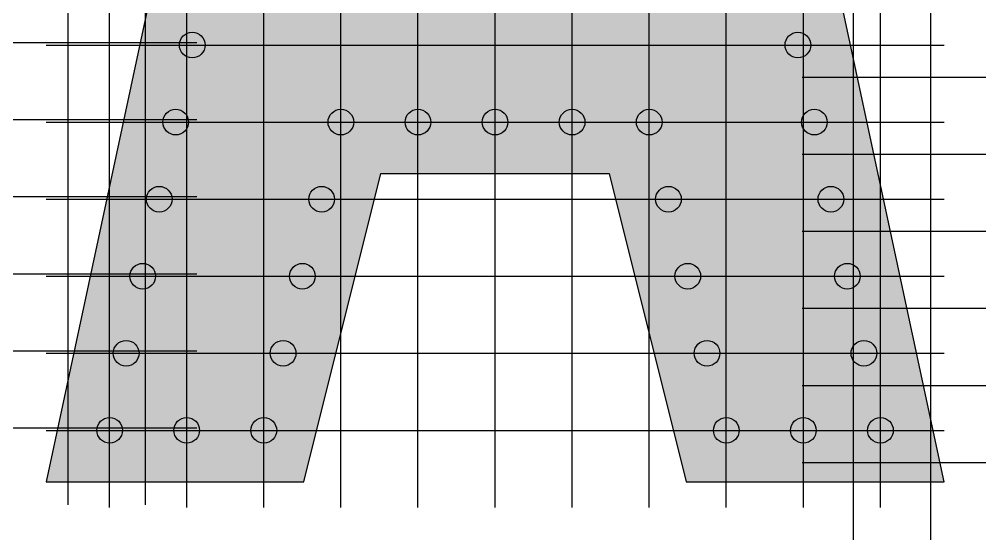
# Model space of a CAD drawing. Header units: inches. Extents: x 0 to 4525, y 0 to 244.
# Drawn here: x 107.8 to 126.5, y -0.37 to 9.76 of the extents above; entities that cross this region are included whole.
import ezdxf

# ---------------------------------------------------------------- set-up
doc = ezdxf.new("R2010")
doc.units = ezdxf.units.IN
for name, color, linetype in [('LetterFill', 7, 'Continuous'), ('LetterOutlines', 61, 'Continuous'), ('PixelFill', 22, 'Continuous'), ('PixelGuides', 160, 'Continuous'), ('PixelHoles', 90, 'Continuous')]:
    doc.layers.add(name, color=color, linetype=linetype)

# ---------------------------------------------------------------- blocks, each defined once
blk = doc.blocks.new('Pixel')
at = {"layer": 'PixelFill'}
h = blk.add_hatch(color=256, dxfattribs=at)
h.paths.add_polyline_path([(0, 0.25), (0, 0), (0.25, 0, 0.414214)])
h.paths.add_polyline_path([(0, 0.25, 0.414214), (-0.25, 0), (0, 0)])
h.paths.add_polyline_path([(0, 0), (-0.25, 0, 0.414214), (0, -0.25)])
h.paths.add_polyline_path([(0.25, 0), (0, 0), (0, -0.25, 0.414214)])
h = blk.add_hatch(color=256, dxfattribs=at)
edge = h.paths.add_edge_path()
edge.add_line((0, 0), (0, 0.25))
edge.add_arc((0, 0), 0.25, 90, 180)
edge.add_line((-0.25, 0), (0, 0))
h = blk.add_hatch(color=256, dxfattribs=at)
edge = h.paths.add_edge_path()
edge.add_line((0, 0), (0.25, 0))
edge.add_arc((0, 0), 0.25, 0, 90)
edge.add_line((0, 0.25), (0, 0))
h = blk.add_hatch(color=256, dxfattribs=at)
edge = h.paths.add_edge_path()
edge.add_line((0, -0.25), (0, 0))
edge.add_line((0, 0), (-0.25, 0))
edge.add_arc((0, 0), 0.25, 180, 270)
h = blk.add_hatch(color=256, dxfattribs=at)
edge = h.paths.add_edge_path()
edge.add_line((0, 0), (0, -0.25))
edge.add_arc((0, 0), 0.25, 270, 360)
edge.add_line((0.25, 0), (0, 0))
at = {"layer": 'PixelHoles'}
blk.add_circle((0, 0), 0.25, dxfattribs=at)

msp = doc.modelspace()

# ---------------------------------------------------------------- hatches: boundary and pattern name
at = {"layer": 'LetterFill'}
h = msp.add_hatch(color=256, dxfattribs=at)
h.paths.add_polyline_path([(108.326, 0.756), (113.343, 0.756), (114.843, 6.756), (119.282, 6.756), (120.782, 0.756), (125.8, 0.756), (120.871, 23.756), (113.254, 23.756)])
h.paths.add_polyline_path([(118.032, 11.756), (116.093, 11.756), (117.063, 15.633)], flags=16)

# ---------------------------------------------------------------- linework, layer by layer
at = {"layer": 'LetterOutlines'}
msp.add_lwpolyline([(108.326, 0.756), (113.343, 0.756), (114.843, 6.756), (119.282, 6.756), (120.782, 0.756), (125.8, 0.756), (120.871, 23.756), (113.254, 23.756)], close=True, dxfattribs=at)
at = {"layer": 'PixelGuides'}
for p, q in [((108.758, 0.305), (108.758, 24.305)), ((110.258, 0.305), (110.258, 24.305)), ((109.563, 0.256), (109.563, 24.256)), ((111.063, 0.256), (111.063, 24.256)), ((111.063, 0.756), (111.063, 24.256)), ((112.563, 0.256), (112.563, 24.256)), ((114.063, 0.256), (114.063, 24.256)), ((115.563, 0.256), (115.563, 24.256)), ((117.063, 0.256), (117.063, 24.256)), ((118.563, 0.256), (118.563, 24.256)), ((120.063, 0.256), (120.063, 24.256)), ((121.563, 0.256), (121.563, 24.256)), ((123.063, 0.256), (123.063, 24.256)), ((124.563, 0.256), (124.563, 24.256)), ((124.041, -0.375), (124.041, 23.625)), ((125.541, -0.375), (125.541, 23.625)), ((97.258, 9.305), (111.257, 9.305)), ((108.326, 9.256), (125.8, 9.256)), ((137.041, 8.625), (123.042, 8.625)), ((97.258, 7.805), (111.257, 7.805)), ((108.326, 7.756), (125.8, 7.756)), ((137.041, 7.125), (123.042, 7.125)), ((97.258, 6.305), (111.257, 6.305)), ((108.326, 6.256), (125.8, 6.256)), ((137.041, 5.625), (123.042, 5.625)), ((97.258, 4.805), (111.257, 4.805)), ((108.326, 4.756), (125.8, 4.756)), ((137.041, 4.125), (123.042, 4.125)), ((97.258, 3.305), (111.257, 3.305)), ((108.326, 3.256), (125.8, 3.256)), ((137.041, 2.625), (123.042, 2.625)), ((97.258, 1.805), (111.257, 1.805)), ((108.326, 1.756), (125.8, 1.756)), ((137.041, 1.125), (123.042, 1.125))]:
    msp.add_line(p, q, dxfattribs=at)

# ---------------------------------------------------------------- block references
at = {"layer": 'PixelHoles'}
for p in [(111.17, 9.256), (122.956, 9.256), (110.848, 7.756), (114.063, 7.756), (115.563, 7.756), (117.063, 7.756), (118.563, 7.756), (120.063, 7.756), (123.277, 7.756), (110.527, 6.256), (113.688, 6.256), (120.438, 6.256), (123.598, 6.256), (110.206, 4.756), (113.313, 4.756), (120.813, 4.756), (123.92, 4.756), (109.884, 3.256), (112.938, 3.256), (121.188, 3.256), (124.241, 3.256), (109.563, 1.756), (111.063, 1.756), (112.563, 1.756), (121.563, 1.756), (123.063, 1.756), (124.563, 1.756)]:
    msp.add_blockref('Pixel', p, dxfattribs=at)

doc.saveas('drawing.dxf')
